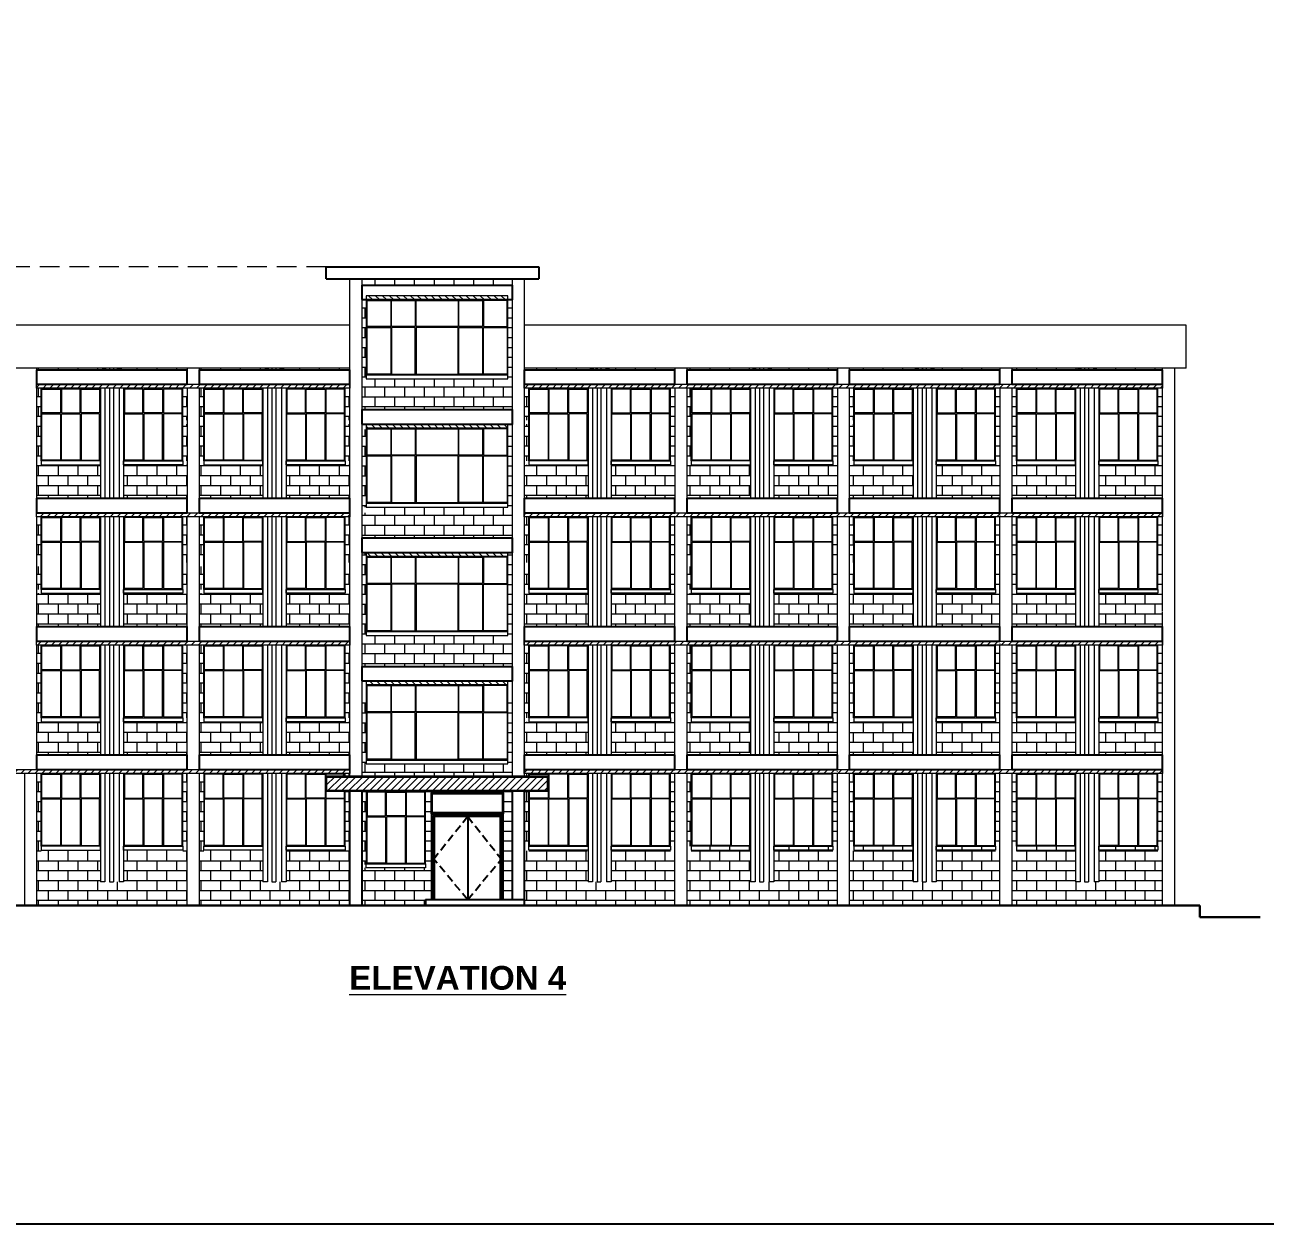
# Model space of a CAD drawing. Header units: millimetres. Extents: x 3614 to 12428, y -844 to 6844.
# Drawn here: x 5737.92 to 5769.32, y -482.44 to -452.09 of the extents above; entities that cross this region are included whole.
import ezdxf

# ---------------------------------------------------------------- set-up
doc = ezdxf.new("R2010")
doc.units = ezdxf.units.MM
doc.header["$LTSCALE"] = 40
doc.header["$MEASUREMENT"] = 0
for name, pattern in [('DASHDOT', [1, 0.5, -0.25, 0, -0.25]), ('DASHED', [0.75, 0.5, -0.25]), ('DASHED2', [0.375, 0.25, -0.125])]:
    doc.linetypes.add(name, pattern=pattern)
doc.layers.get('0').update_dxf_attribs({"linetype": 'CONTINUOUS', "lineweight": 20})
for name, color, linetype, lineweight in [('Beam', 254, 'CONTINUOUS', 25), ('CLL LEV.', 15, 'CONTINUOUS', 18), ('Door', 54, 'CONTINUOUS', 18), ('Dotted', 23, 'DASHED', 15), ('E1', 7, 'CONTINUOUS', 20), ('E2', 250, 'CONTINUOUS', 20), ('E6', 254, 'CONTINUOUS', 15), ('Fixture', 44, 'CONTINUOUS', 15), ('GRID', 134, 'DASHDOT', 13), ('Hidden', 30, 'DASHED', 18), ('Stair', 1, 'CONTINUOUS', 15), ('TEXT', 7, 'CONTINUOUS', 20), ('Wall', 7, 'CONTINUOUS', 30), ('Window', 150, 'CONTINUOUS', 15)]:
    doc.layers.add(name, color=color, linetype=linetype, lineweight=lineweight)
doc.styles.add('DIM', font='arial.ttf')
pattern_1 = [(0, (-96.73303, -27.9939), (0, 0.25), []), (90, (-96.73303, -27.9939), (-0.5, 0), [0.25, -0.25]), (90, (-96.48303, -27.9939), (-0.5, 0), [-0.25, 0.25])]
pattern_2 = [(0, (-92.61803, -27.9939), (0, 0.25), []), (90, (-92.61803, -27.9939), (-0.5, 0), [0.25, -0.25]), (90, (-92.36803, -27.9939), (-0.5, 0), [-0.25, 0.25])]
pattern_3 = [(0, (-104.96303, -27.99403), (0, 0.25), []), (90, (-104.96303, -27.99403), (-0.5, 0), [0.25, -0.25]), (90, (-104.71303, -27.99403), (-0.5, 0), [-0.25, 0.25])]

# ---------------------------------------------------------------- blocks, each defined once
blk = doc.blocks.new('VFV')
at = {"layer": 'E1', "linetype": 'Continuous', "ltscale": 0.05}
for points in [[(5568.833, -460.775), (5568.833, -460.825)], [(5569.133, -460.775), (5569.133, -460.825)], [(5568.833, -461.285), (5568.833, -464.075)], [(5569.133, -461.285), (5569.133, -464.075)], [(5568.833, -464.435), (5568.833, -464.443)], [(5568.833, -464.535), (5568.833, -466.375)], [(5569.133, -466.375), (5569.133, -464.535)], [(5568.833, -466.375), (5568.833, -467.325)], [(5569.133, -467.325), (5569.133, -466.375)], [(5568.833, -467.494), (5568.833, -467.685)], [(5568.833, -467.785), (5568.833, -469.625)], [(5569.133, -469.625), (5569.133, -467.785)], [(5568.833, -469.625), (5568.833, -470.575)], [(5569.133, -470.575), (5569.133, -469.625)], [(5568.833, -471.035), (5568.833, -472.875)], [(5569.133, -472.875), (5569.133, -471.035)], [(5568.833, -472.875), (5568.833, -474.375), (5569.133, -474.375), (5569.133, -472.875)]]:
    blk.add_lwpolyline(points, dxfattribs=at)
blk = doc.blocks.new('beam')
at = {"layer": 'Beam', "ltscale": 0.05}
blk.add_lwpolyline([(5568.833, -470.935), (5565.019, -470.935), (5565.019, -470.575), (5568.833, -470.575)], close=True, dxfattribs=at)
blk = doc.blocks.new('DRTY')
at = {"layer": 'E1', "ltscale": 0.05}
for p, q in [((0, -0.962), (0, -0.994)), ((0.355, -0.962), (0.355, -0.994)), ((-0.115, -1.453), (-0.115, -4.244)), ((0, -1.454), (0, -4.244)), ((0.355, -1.454), (0.355, -4.244)), ((0.47, -1.454), (0.47, -4.244)), ((-0.115, -4.704), (-0.115, -6.544)), ((0, -4.704), (0, -7.494)), ((0.355, -4.704), (0.355, -7.494)), ((0.47, -4.704), (0.47, -7.494)), ((-0.115, -6.163), (-0.115, -7.494)), ((0.47, -6.163), (0.47, -6.544)), ((-0.115, -6.644), (-0.115, -7.413)), ((0.47, -6.644), (0.47, -7.494)), ((-0.115, -7.954), (-0.115, -10.744)), ((0, -7.954), (0, -10.744)), ((0.355, -7.954), (0.355, -10.744)), ((0.47, -7.954), (0.47, -10.744)), ((-0.115, -11.204), (-0.115, -13.944)), ((0, -11.204), (0, -13.944)), ((0.355, -11.104), (0.355, -11.116)), ((0.355, -11.204), (0.355, -13.944)), ((0.47, -11.204), (0.47, -13.944))]:
    blk.add_line(p, q, dxfattribs=at)
at = {"layer": 'E1', "linetype": 'Continuous', "ltscale": 0.05}
for p, q in [((0, -13.944), (-0.115, -13.944)), ((0.47, -13.944), (0.355, -13.944))]:
    blk.add_line(p, q, dxfattribs=at)
blk.add_arc((0.178, -1.824), 0.881, 70.5992, 109.4008, dxfattribs=at)
at = {"layer": 'Fixture', "ltscale": 0.05}
for p, q in [((0.113, -0.946), (0.113, -0.994)), ((0.213, -0.945), (0.213, -0.994)), ((0.113, -1.454), (0.113, -4.244)), ((0.213, -1.454), (0.213, -4.244)), ((0.113, -4.687), (0.113, -7.494)), ((0.213, -4.604), (0.213, -4.61)), ((0.213, -4.704), (0.213, -7.494)), ((0.113, -7.954), (0.113, -10.744)), ((0.213, -7.954), (0.213, -10.744)), ((0.113, -11.204), (0.113, -13.944)), ((0.213, -11.204), (0.213, -13.944)), ((0.113, -13.944), (0.213, -13.944))]:
    blk.add_line(p, q, dxfattribs=at)
blk = doc.blocks.new('RET')
at = {"layer": 'CLL LEV.', "ltscale": 0.05}
blk.add_lwpolyline([(-0.05, -0.15), (1.45, -0.15), (1.45, -0.05), (-0.05, -0.05)], close=True, dxfattribs=at)
at = {"layer": 'Window', "ltscale": 0.05}
for points in [[(1.45, -0.05), (-0.05, -0.05), (-0.05, 1.79), (1.45, 1.79)], [(0.44, 1.165), (-0.03, 1.165), (-0.03, 1.77), (0.44, 1.77)], [(0.46, 1.165), (0.94, 1.165), (0.94, 1.77), (0.46, 1.77)], [(0.96, 1.77), (1.43, 1.77), (1.43, 1.165), (0.96, 1.165)], [(0.44, -0.03), (-0.03, -0.03), (-0.03, 1.145), (0.44, 1.145)], [(0.46, 1.145), (0.94, 1.145), (0.94, -0.03), (0.46, -0.03)], [(0.96, -0.03), (1.43, -0.03), (1.43, 1.145), (0.96, 1.145)]]:
    blk.add_lwpolyline(points, close=True, dxfattribs=at)
blk = doc.blocks.new('COL')
at = {"layer": 'E1', "linetype": 'Continuous', "ltscale": 0.05}
for points in [[(0, 11.428), (0, 13.987)], [(0.3, 13.987), (0.3, 11.278)], [(0, 7.828), (0, 11.428)], [(0.3, 11.278), (0.3, 7.678)], [(0, 4.227), (0, 7.81)], [(0.3, 7.678), (0.3, 4.077)], [(0.3, 4.077), (0.3, 0.387), (0, 0.387), (0, 4.227)]]:
    blk.add_lwpolyline(points, dxfattribs=at)
blk = doc.blocks.new('window stair')
at = {"layer": 'Hidden', "lineweight": 5, "ltscale": 0.05}
h = blk.add_hatch(dxfattribs=at)
h.set_pattern_fill('ANSI31', color=256)
h.set_pattern_definition([(45, (-0.115, -0.3575), (-0.0883883476, 0.0883883476), [])])
h.paths.add_polyline_path([(6092.756, -388.908), (6096.341, -388.908), (6096.341, -389.008), (6092.756, -389.008)])
at = {"layer": 'CLL LEV.', "linetype": 'Continuous', "ltscale": 0.05}
blk.add_lwpolyline([(6092.756, -390.911), (6096.341, -390.911), (6096.341, -391.011), (6092.756, -391.011)], close=True, dxfattribs=at)
at = {"layer": 'Hidden', "linetype": 'Continuous', "lineweight": 5, "ltscale": 0.05}
blk.add_lwpolyline([(6092.756, -388.908), (6096.341, -388.908), (6096.341, -389.008), (6092.756, -389.008)], close=True, dxfattribs=at)
at = {"layer": 'Window', "ltscale": 0.05}
for points in [[(6092.756, -389.008), (6096.341, -389.008), (6096.341, -390.911), (6092.756, -390.911)], [(6093.376, -389.691), (6092.776, -389.691), (6092.776, -389.028), (6093.376, -389.028)], [(6093.396, -389.691), (6093.996, -389.691), (6093.996, -389.028), (6093.396, -389.028)], [(6094.016, -389.691), (6095.081, -389.691), (6095.081, -389.028), (6094.016, -389.028)], [(6095.101, -389.691), (6095.701, -389.691), (6095.701, -389.028), (6095.101, -389.028)], [(6095.721, -389.691), (6096.321, -389.691), (6096.321, -389.028), (6095.721, -389.028)], [(6092.776, -390.891), (6093.376, -390.891), (6093.376, -389.711), (6092.776, -389.711)], [(6093.396, -390.891), (6093.996, -390.891), (6093.996, -389.711), (6093.396, -389.711)], [(6094.016, -389.711), (6095.081, -389.711), (6095.081, -390.891), (6094.016, -390.891)], [(6095.701, -390.891), (6095.101, -390.891), (6095.101, -389.711), (6095.701, -389.711)], [(6095.721, -390.891), (6096.321, -390.891), (6096.321, -389.711), (6095.721, -389.711)]]:
    blk.add_lwpolyline(points, close=True, dxfattribs=at)

msp = doc.modelspace()

# ---------------------------------------------------------------- hatches: boundary and pattern name
at = {"layer": 'E1', "lineweight": 5, "ltscale": 0.05}
h = msp.add_hatch(dxfattribs=at)
h.set_pattern_fill('BRICK', color=256)
h.set_pattern_definition([(0, (-104.96303, 0), (0, 0.25), []), (90, (-104.96303, 0), (-0.5, 3e-17), [0.25, -0.25]), (90, (-104.71303, 0), (-0.5, 3e-17), [-0.25, 0.25])])
h.paths.add_polyline_path([(5750.1484, -471.1052), (5746.5634, -471.1052), (5746.5634, -470.7947), (5750.1484, -470.7947)])
h.paths.add_polyline_path([(5746.4484, -471.1052), (5746.563, -471.1052), (5746.563, -469.0027), (5746.4484, -469.0027)])
h.paths.add_polyline_path([(5750.1484, -471.1052), (5750.263, -471.1052), (5750.263, -469.0027), (5750.1484, -469.0027)])
h.paths.add_polyline_path([(5750.2634, -468.3322), (5746.4488, -468.3322), (5746.4488, -467.5447), (5750.2634, -467.5447)])
h.paths.add_polyline_path([(5750.1484, -467.6852), (5750.263, -467.6852), (5750.263, -465.4422), (5750.1484, -465.4422)])
h.paths.add_polyline_path([(5746.4488, -467.6852), (5746.5634, -467.6852), (5746.5634, -465.4422), (5746.4488, -465.4422)])
h.paths.add_polyline_path([(5750.2634, -465.0822), (5746.4488, -465.0822), (5746.4488, -464.2947), (5750.2634, -464.2947)])
h.paths.add_polyline_path([(5746.4488, -464.4352), (5746.5634, -464.4352), (5746.5634, -462.3327), (5746.4488, -462.3327)])
h.paths.add_polyline_path([(5750.1484, -464.4352), (5750.263, -464.4352), (5750.263, -462.3327), (5750.1484, -462.3327)])
h.paths.add_polyline_path([(5750.263, -461.8322), (5746.4484, -461.8322), (5746.4486, -461.0447), (5750.2632, -461.0447)])
h.paths.add_polyline_path([(5746.4488, -461.1852), (5746.5634, -461.1852), (5746.5634, -459.0827), (5746.4488, -459.0827)])
h.paths.add_polyline_path([(5750.1484, -461.1852), (5750.263, -461.1852), (5750.263, -459.0827), (5750.1484, -459.0827)])
h.paths.add_polyline_path([(5750.263, -458.6822), (5746.4484, -458.6822), (5746.4484, -458.5152), (5750.263, -458.5152)])
h = msp.add_hatch(dxfattribs=at)
h.set_pattern_fill('BRICK', color=256)
h.set_pattern_definition(pattern_2)
h.paths.add_polyline_path([(5750.6778, -460.825), (5754.2628, -460.825), (5754.2634, -460.775), (5750.6784, -460.775)])
h.paths.add_polyline_path([(5752.1784, -464.075), (5750.6784, -464.075), (5750.6784, -463.225), (5752.1784, -463.225)])
h.paths.add_polyline_path([(5752.7634, -464.075), (5754.2634, -464.075), (5754.2634, -463.225), (5752.7634, -463.225)])
h.paths.add_polyline_path([(5752.7634, -467.325), (5754.2634, -467.325), (5754.2634, -466.475), (5752.7634, -466.475)])
h.paths.add_polyline_path([(5752.1784, -467.325), (5750.5634, -467.325), (5750.5634, -466.475), (5752.1784, -466.475)])
h.paths.add_polyline_path([(5752.1784, -470.575), (5750.6784, -470.575), (5750.6784, -469.725), (5752.1784, -469.725)])
h.paths.add_polyline_path([(5752.7634, -470.575), (5754.2634, -470.575), (5754.2634, -469.725), (5752.7634, -469.725)])
h.paths.add_polyline_path([(5752.1784, -473.775), (5752.7634, -473.775), (5752.7634, -474.375), (5752.1784, -474.375)])
h.paths.add_polyline_path([(5752.1564, -472.9751), (5750.5414, -472.9751), (5750.5634, -474.3752), (5752.1784, -474.3752)])
h.paths.add_polyline_path([(5752.7634, -472.9752), (5754.3784, -472.9752), (5754.3784, -474.375), (5752.7634, -474.375)])
h.paths.add_polyline_path([(5754.2634, -471.035), (5754.3784, -471.035), (5754.3784, -472.995), (5754.2634, -472.995)])
h.paths.add_polyline_path([(5754.3784, -459.425), (5754.2634, -459.425), (5754.2634, -459.375), (5754.3784, -459.375)])
h.paths.add_polyline_path([(5754.2634, -461.285), (5754.3784, -461.285), (5754.3784, -463.125), (5754.2634, -463.125)])
h.paths.add_polyline_path([(5750.6784, -459.425), (5750.5634, -459.425), (5750.5634, -459.375), (5750.6784, -459.375)])
h.paths.add_polyline_path([(5754.2634, -465.795), (5754.3784, -465.795), (5754.3784, -466.375), (5754.2634, -466.375)])
h.paths.add_polyline_path([(5750.5634, -465.795), (5750.6784, -465.795), (5750.6784, -466.375), (5750.5634, -466.375)])
h.paths.add_polyline_path([(5750.5634, -462.195), (5750.6784, -462.195), (5750.6784, -463.125), (5750.5634, -463.125)])
h.paths.add_polyline_path([(5750.6784, -462.095), (5750.5634, -462.095), (5750.5634, -461.285), (5750.6784, -461.285)])
h.paths.add_polyline_path([(5750.5634, -469.725), (5750.6784, -469.725), (5750.6784, -470.575), (5750.5634, -470.575)])
h.paths.add_polyline_path([(5750.6784, -469.625), (5750.5634, -469.625), (5750.5634, -467.785), (5750.6784, -467.785)])
h.paths.add_polyline_path([(5754.3778, -467.785), (5754.3778, -467.325), (5754.2634, -467.325), (5754.2634, -466.475), (5754.3784, -466.475), (5754.3784, -470.575), (5754.2634, -470.575), (5754.2634, -467.785)])
h.paths.add_polyline_path([(5750.5634, -464.535), (5750.6784, -464.535), (5750.6784, -465.695), (5750.5634, -465.695)])
h.paths.add_polyline_path([(5750.6784, -464.075), (5750.5634, -464.075), (5750.5634, -463.225), (5750.6784, -463.225)])
h.paths.add_polyline_path([(5754.3778, -464.535), (5754.3778, -464.075), (5754.2634, -464.075), (5754.2634, -463.225), (5754.3784, -463.225), (5754.3784, -465.695), (5754.2634, -465.695), (5754.2634, -464.535)])
h.paths.add_polyline_path([(5750.5634, -471.4652), (5750.6784, -471.4652), (5750.6784, -472.995), (5750.5634, -472.995)])
h.paths.add_polyline_path([(5750.6784, -471.1052), (5750.5634, -471.1052), (5750.5634, -471.035), (5750.6784, -471.035)])
h = msp.add_hatch(dxfattribs=at)
h.set_pattern_fill('BRICK', color=256)
h.set_pattern_definition([(0, (-100.84803, -27.99403), (0, 0.25), []), (90, (-100.84803, -27.99403), (-0.5, 0), [0.25, -0.25]), (90, (-100.59803, -27.99403), (-0.5, 0), [-0.25, 0.25])])
h.paths.add_polyline_path([(5758.9078, -460.8252), (5762.4928, -460.8252), (5762.4934, -460.7752), (5758.9084, -460.7752)])
h.paths.add_polyline_path([(5760.4084, -464.0752), (5758.9084, -464.0752), (5758.9084, -463.2252), (5760.4084, -463.2252)])
h.paths.add_polyline_path([(5760.9934, -464.0752), (5762.4934, -464.0752), (5762.4934, -463.2252), (5760.9934, -463.2252)])
h.paths.add_polyline_path([(5760.9934, -467.3252), (5762.4934, -467.3252), (5762.4934, -466.4752), (5760.9934, -466.4752)])
h.paths.add_polyline_path([(5760.4084, -467.3252), (5758.7934, -467.3252), (5758.7934, -466.4752), (5760.4084, -466.4752)])
h.paths.add_polyline_path([(5760.4084, -470.5752), (5758.9084, -470.5752), (5758.9084, -469.7252), (5760.4084, -469.7252)])
h.paths.add_polyline_path([(5760.9934, -470.5752), (5762.4934, -470.5752), (5762.4934, -469.7252), (5760.9934, -469.7252)])
h.paths.add_polyline_path([(5760.4084, -473.7752), (5760.9934, -473.7752), (5760.9934, -474.3752), (5760.4084, -474.3752)])
h.paths.add_polyline_path([(5760.4084, -472.8752), (5758.7934, -472.8752), (5758.7934, -474.3753), (5760.4084, -474.3753)])
h.paths.add_polyline_path([(5760.9934, -472.8752), (5762.6084, -472.8752), (5762.6084, -474.3752), (5760.9934, -474.3752)])
h.paths.add_polyline_path([(5758.7934, -471.0352), (5758.9084, -471.0352), (5758.9084, -472.9952), (5758.7934, -472.9952)])
h.paths.add_polyline_path([(5762.4934, -471.0352), (5762.6084, -471.0352), (5762.6084, -472.9952), (5762.4934, -472.9952)])
h.paths.add_polyline_path([(5762.6084, -459.4252), (5762.4934, -459.4252), (5762.4934, -459.3752), (5762.6084, -459.3752)])
h.paths.add_polyline_path([(5762.4934, -461.2852), (5762.6084, -461.2852), (5762.6084, -463.1252), (5762.4934, -463.1252)])
h.paths.add_polyline_path([(5758.9084, -459.4252), (5758.7934, -459.4252), (5758.7934, -459.3752), (5758.9084, -459.3752)])
h.paths.add_polyline_path([(5762.4934, -465.7951), (5762.6084, -465.7951), (5762.6084, -466.3752), (5762.4934, -466.3752)])
h.paths.add_polyline_path([(5758.7934, -465.7951), (5758.9084, -465.7951), (5758.9084, -466.3752), (5758.7934, -466.3752)])
h.paths.add_polyline_path([(5758.7934, -462.1952), (5758.9084, -462.1952), (5758.9084, -463.1252), (5758.7934, -463.1252)])
h.paths.add_polyline_path([(5758.9084, -462.0952), (5758.7934, -462.0952), (5758.7934, -461.2852), (5758.9084, -461.2852)])
h.paths.add_polyline_path([(5758.7934, -469.7252), (5758.9084, -469.7252), (5758.9084, -470.5752), (5758.7934, -470.5752)])
h.paths.add_polyline_path([(5758.9084, -469.6252), (5758.7934, -469.6252), (5758.7934, -467.7852), (5758.9084, -467.7852)])
h.paths.add_polyline_path([(5762.6078, -467.7852), (5762.6078, -467.3252), (5762.4934, -467.3252), (5762.4934, -466.4752), (5762.6084, -466.4752), (5762.6084, -470.5752), (5762.4934, -470.5752), (5762.4934, -467.7852)])
h.paths.add_polyline_path([(5758.7934, -464.5352), (5758.9084, -464.5352), (5758.9084, -465.6951), (5758.7934, -465.6951)])
h.paths.add_polyline_path([(5758.9084, -464.0752), (5758.7934, -464.0752), (5758.7934, -463.2252), (5758.9084, -463.2252)])
h.paths.add_polyline_path([(5762.6078, -464.5352), (5762.6078, -464.0752), (5762.4934, -464.0752), (5762.4934, -463.2252), (5762.6084, -463.2252), (5762.6084, -465.6951), (5762.4934, -465.6951), (5762.4934, -464.5352)])
h = msp.add_hatch(dxfattribs=at)
h.set_pattern_fill('BRICK', color=256)
h.set_pattern_definition(pattern_3)
h.paths.add_polyline_path([(5763.0228, -460.8252), (5766.6078, -460.8252), (5766.6084, -460.7752), (5763.0234, -460.7752)])
h.paths.add_polyline_path([(5764.5234, -464.0752), (5763.0234, -464.0752), (5763.0234, -463.2252), (5764.5234, -463.2252)])
h.paths.add_polyline_path([(5765.1084, -464.0752), (5766.6084, -464.0752), (5766.6084, -463.2252), (5765.1084, -463.2252)])
h.paths.add_polyline_path([(5765.1084, -467.3252), (5766.6084, -467.3252), (5766.6084, -466.4752), (5765.1084, -466.4752)])
h.paths.add_polyline_path([(5764.5234, -467.3252), (5762.9084, -467.3252), (5762.9084, -466.4752), (5764.5234, -466.4752)])
h.paths.add_polyline_path([(5764.5234, -470.5752), (5763.0234, -470.5752), (5763.0234, -469.7252), (5764.5234, -469.7252)])
h.paths.add_polyline_path([(5765.1084, -470.5752), (5766.6084, -470.5752), (5766.6084, -469.7252), (5765.1084, -469.7252)])
h.paths.add_polyline_path([(5764.5234, -473.7752), (5765.1084, -473.7752), (5765.1084, -474.3752), (5764.5234, -474.3752)])
h.paths.add_polyline_path([(5764.5234, -472.8752), (5762.9084, -472.8752), (5762.9084, -474.3753), (5764.5234, -474.3753)])
h.paths.add_polyline_path([(5765.1084, -472.8752), (5766.7234, -472.8752), (5766.7234, -474.3752), (5765.1084, -474.3752)])
h.paths.add_polyline_path([(5762.9084, -471.0352), (5763.0234, -471.0352), (5763.0234, -472.9952), (5762.9084, -472.9952)])
h.paths.add_polyline_path([(5766.6084, -471.0352), (5766.7234, -471.0352), (5766.7234, -472.9952), (5766.6084, -472.9952)])
h.paths.add_polyline_path([(5766.7234, -459.4252), (5766.6084, -459.4252), (5766.6084, -459.3752), (5766.7234, -459.3752)])
h.paths.add_polyline_path([(5766.6084, -461.2852), (5766.7234, -461.2852), (5766.7234, -463.1252), (5766.6084, -463.1252)])
h.paths.add_polyline_path([(5763.0234, -459.4252), (5762.9084, -459.4252), (5762.9084, -459.3752), (5763.0234, -459.3752)])
h.paths.add_polyline_path([(5766.6084, -465.7951), (5766.7234, -465.7951), (5766.7234, -466.3752), (5766.6084, -466.3752)])
h.paths.add_polyline_path([(5762.9084, -465.7951), (5763.0234, -465.7951), (5763.0234, -466.3752), (5762.9084, -466.3752)])
h.paths.add_polyline_path([(5762.9084, -462.1952), (5763.0234, -462.1952), (5763.0234, -463.1252), (5762.9084, -463.1252)])
h.paths.add_polyline_path([(5763.0234, -462.0952), (5762.9084, -462.0952), (5762.9084, -461.2852), (5763.0234, -461.2852)])
h.paths.add_polyline_path([(5762.9084, -469.7252), (5763.0234, -469.7252), (5763.0234, -470.5752), (5762.9084, -470.5752)])
h.paths.add_polyline_path([(5763.0234, -469.6252), (5762.9084, -469.6252), (5762.9084, -467.7852), (5763.0234, -467.7852)])
h.paths.add_polyline_path([(5766.7228, -467.7852), (5766.7228, -467.3252), (5766.6084, -467.3252), (5766.6084, -466.4752), (5766.7234, -466.4752), (5766.7234, -470.5752), (5766.6084, -470.5752), (5766.6084, -467.7852)])
h.paths.add_polyline_path([(5762.9084, -464.5352), (5763.0234, -464.5352), (5763.0234, -465.6951), (5762.9084, -465.6951)])
h.paths.add_polyline_path([(5763.0234, -464.0752), (5762.9084, -464.0752), (5762.9084, -463.2252), (5763.0234, -463.2252)])
h.paths.add_polyline_path([(5766.7228, -464.5352), (5766.7228, -464.0752), (5766.6084, -464.0752), (5766.6084, -463.2252), (5766.7234, -463.2252), (5766.7234, -465.6951), (5766.6084, -465.6951), (5766.6084, -464.5352)])
h = msp.add_hatch(dxfattribs=at)
h.set_pattern_fill('BRICK', color=256)
h.set_pattern_definition(pattern_1)
h.paths.add_polyline_path([(5741.9189, -460.825), (5738.3339, -460.825), (5738.3334, -460.775), (5741.9184, -460.775)])
h.paths.add_polyline_path([(5740.4184, -464.075), (5741.9184, -464.075), (5741.9184, -463.225), (5740.4184, -463.225)])
h.paths.add_polyline_path([(5739.8334, -464.075), (5738.3334, -464.075), (5738.3334, -463.225), (5739.8334, -463.225)])
h.paths.add_polyline_path([(5739.8334, -467.325), (5738.3334, -467.325), (5738.3334, -466.475), (5739.8334, -466.475)])
h.paths.add_polyline_path([(5740.4184, -467.325), (5742.0334, -467.325), (5742.0334, -466.475), (5740.4184, -466.475)])
h.paths.add_polyline_path([(5740.4184, -470.575), (5741.9184, -470.575), (5741.9184, -469.725), (5740.4184, -469.725)])
h.paths.add_polyline_path([(5739.8334, -470.575), (5738.3334, -470.575), (5738.3334, -469.725), (5739.8334, -469.725)])
h.paths.add_polyline_path([(5740.4184, -473.775), (5739.8334, -473.775), (5739.8334, -474.375), (5740.4184, -474.375)])
h.paths.add_polyline_path([(5740.4184, -472.995), (5742.0334, -472.995), (5742.0334, -474.3752), (5740.4184, -474.3752)])
h.paths.add_polyline_path([(5739.8334, -472.995), (5738.2184, -472.995), (5738.2184, -474.375), (5739.8334, -474.375)])
h.paths.add_polyline_path([(5742.0334, -471.035), (5741.9184, -471.035), (5741.9184, -472.995), (5742.0334, -472.995)])
h.paths.add_polyline_path([(5738.3334, -471.035), (5738.2184, -471.035), (5738.2184, -472.995), (5738.3334, -472.995)])
h.paths.add_polyline_path([(5738.2184, -460.8252), (5738.3334, -460.8252), (5738.3334, -460.7752), (5738.2184, -460.7752)])
h.paths.add_polyline_path([(5738.3334, -461.285), (5738.2184, -461.285), (5738.2184, -463.125), (5738.3334, -463.125)])
h.paths.add_polyline_path([(5741.9184, -460.8252), (5742.0334, -460.8252), (5742.0334, -460.7752), (5741.9184, -460.7752)])
h.paths.add_polyline_path([(5738.3334, -465.795), (5738.2184, -465.795), (5738.2184, -466.375), (5738.3334, -466.375)])
h.paths.add_polyline_path([(5742.0334, -465.795), (5741.9184, -465.795), (5741.9184, -466.375), (5742.0334, -466.375)])
h.paths.add_polyline_path([(5742.0334, -462.195), (5741.9184, -462.195), (5741.9184, -463.125), (5742.0334, -463.125)])
h.paths.add_polyline_path([(5741.9184, -462.095), (5742.0334, -462.095), (5742.0334, -461.285), (5741.9184, -461.285)])
h.paths.add_polyline_path([(5742.0334, -469.725), (5741.9184, -469.725), (5741.9184, -470.575), (5742.0334, -470.575)])
h.paths.add_polyline_path([(5741.9184, -469.625), (5742.0334, -469.625), (5742.0334, -467.785), (5741.9184, -467.785)])
h.paths.add_polyline_path([(5738.2189, -467.785), (5738.2189, -467.325), (5738.3334, -467.325), (5738.3334, -466.475), (5738.2184, -466.475), (5738.2184, -470.575), (5738.3334, -470.575), (5738.3334, -467.785)])
h.paths.add_polyline_path([(5742.0334, -464.535), (5741.9184, -464.535), (5741.9184, -465.695), (5742.0334, -465.695)])
h.paths.add_polyline_path([(5741.9184, -464.075), (5742.0334, -464.075), (5742.0334, -463.225), (5741.9184, -463.225)])
h.paths.add_polyline_path([(5738.2189, -464.535), (5738.2189, -464.075), (5738.3334, -464.075), (5738.3334, -463.225), (5738.2184, -463.225), (5738.2184, -465.695), (5738.3334, -465.695), (5738.3334, -464.535)])
h = msp.add_hatch(dxfattribs=at)
h.set_pattern_fill('BRICK', color=256)
h.set_pattern_definition(pattern_2)
h.paths.add_polyline_path([(5746.0339, -460.825), (5742.4489, -460.825), (5742.4484, -460.775), (5746.0334, -460.775)])
h.paths.add_polyline_path([(5744.5334, -464.075), (5746.0334, -464.075), (5746.0334, -463.225), (5744.5334, -463.225)])
h.paths.add_polyline_path([(5743.9484, -464.075), (5742.4484, -464.075), (5742.4484, -463.225), (5743.9484, -463.225)])
h.paths.add_polyline_path([(5743.9484, -467.325), (5742.4484, -467.325), (5742.4484, -466.475), (5743.9484, -466.475)])
h.paths.add_polyline_path([(5744.5334, -467.325), (5746.1484, -467.325), (5746.1484, -466.475), (5744.5334, -466.475)])
h.paths.add_polyline_path([(5744.5334, -470.575), (5746.0334, -470.575), (5746.0334, -469.725), (5744.5334, -469.725)])
h.paths.add_polyline_path([(5743.9484, -470.575), (5742.4484, -470.575), (5742.4484, -469.725), (5743.9484, -469.725)])
h.paths.add_polyline_path([(5744.5334, -473.7752), (5743.9484, -473.7752), (5743.9484, -474.375), (5744.5334, -474.375)])
h.paths.add_polyline_path([(5744.5334, -472.9752), (5746.1484, -472.9752), (5746.1484, -474.3752), (5744.5334, -474.3752)])
h.paths.add_polyline_path([(5743.9484, -472.995), (5742.3334, -472.995), (5742.3334, -474.375), (5743.9484, -474.375)])
h.paths.add_polyline_path([(5742.4484, -471.035), (5742.3334, -471.035), (5742.3334, -472.995), (5742.4484, -472.995)])
h.paths.add_polyline_path([(5742.3334, -460.8252), (5742.4484, -460.8252), (5742.4484, -460.7752), (5742.3334, -460.7752)])
h.paths.add_polyline_path([(5742.4484, -461.285), (5742.3334, -461.285), (5742.3334, -463.125), (5742.4484, -463.125)])
h.paths.add_polyline_path([(5746.0334, -460.8252), (5746.1484, -460.8252), (5746.1484, -460.7752), (5746.0334, -460.7752)])
h.paths.add_polyline_path([(5742.4484, -465.795), (5742.3334, -465.795), (5742.3334, -466.375), (5742.4484, -466.375)])
h.paths.add_polyline_path([(5746.1484, -465.795), (5746.0334, -465.795), (5746.0334, -466.375), (5746.1484, -466.375)])
h.paths.add_polyline_path([(5746.1484, -462.195), (5746.0334, -462.195), (5746.0334, -463.125), (5746.1484, -463.125)])
h.paths.add_polyline_path([(5746.0334, -462.095), (5746.1484, -462.095), (5746.1484, -461.285), (5746.0334, -461.285)])
h.paths.add_polyline_path([(5746.1484, -469.725), (5746.0334, -469.725), (5746.0334, -470.575), (5746.1484, -470.575)])
h.paths.add_polyline_path([(5746.0334, -469.625), (5746.1484, -469.625), (5746.1484, -467.785), (5746.0334, -467.785)])
h.paths.add_polyline_path([(5742.3339, -467.785), (5742.3339, -467.325), (5742.4484, -467.325), (5742.4484, -466.475), (5742.3334, -466.475), (5742.3334, -470.575), (5742.4484, -470.575), (5742.4484, -467.785)])
h.paths.add_polyline_path([(5746.1484, -464.535), (5746.0334, -464.535), (5746.0334, -465.695), (5746.1484, -465.695)])
h.paths.add_polyline_path([(5746.0334, -464.075), (5746.1484, -464.075), (5746.1484, -463.225), (5746.0334, -463.225)])
h.paths.add_polyline_path([(5742.3339, -464.535), (5742.3339, -464.075), (5742.4484, -464.075), (5742.4484, -463.225), (5742.3334, -463.225), (5742.3334, -465.695), (5742.4484, -465.695), (5742.4484, -464.535)])
h.paths.add_polyline_path([(5746.1484, -471.4652), (5746.0334, -471.4652), (5746.0334, -472.9698), (5746.1484, -472.9698)])
h.paths.add_polyline_path([(5746.0334, -471.1052), (5746.1484, -471.1052), (5746.1484, -471.035), (5746.0334, -471.035)])
h = msp.add_hatch(dxfattribs=at)
h.set_pattern_fill('BRICK', color=256)
h.set_pattern_definition(pattern_1)
h.paths.add_polyline_path([(5754.7928, -460.825), (5758.3778, -460.825), (5758.3784, -460.775), (5754.7934, -460.775)])
h.paths.add_polyline_path([(5756.2934, -464.075), (5754.7934, -464.075), (5754.7934, -463.225), (5756.2934, -463.225)])
h.paths.add_polyline_path([(5756.8784, -464.075), (5758.3784, -464.075), (5758.3784, -463.225), (5756.8784, -463.225)])
h.paths.add_polyline_path([(5756.8784, -467.325), (5758.3784, -467.325), (5758.3784, -466.475), (5756.8784, -466.475)])
h.paths.add_polyline_path([(5756.2934, -467.325), (5754.6784, -467.325), (5754.6784, -466.475), (5756.2934, -466.475)])
h.paths.add_polyline_path([(5756.2934, -470.575), (5754.7934, -470.575), (5754.7934, -469.725), (5756.2934, -469.725)])
h.paths.add_polyline_path([(5756.8784, -470.575), (5758.3784, -470.575), (5758.3784, -469.725), (5756.8784, -469.725)])
h.paths.add_polyline_path([(5756.2934, -473.775), (5756.8784, -473.775), (5756.8784, -474.375), (5756.2934, -474.375)])
h.paths.add_polyline_path([(5756.2934, -472.8752), (5754.6784, -472.8752), (5754.6784, -474.3752), (5756.2934, -474.3752)])
h.paths.add_polyline_path([(5756.8784, -472.8752), (5758.4934, -472.8752), (5758.4934, -474.375), (5756.8784, -474.375)])
h.paths.add_polyline_path([(5754.6784, -471.035), (5754.7934, -471.035), (5754.7934, -472.995), (5754.6784, -472.995)])
h.paths.add_polyline_path([(5758.3784, -471.035), (5758.4934, -471.035), (5758.4934, -472.995), (5758.3784, -472.995)])
h.paths.add_polyline_path([(5758.4934, -460.8252), (5758.3784, -460.8252), (5758.3784, -460.7752), (5758.4934, -460.7752)])
h.paths.add_polyline_path([(5758.3784, -461.285), (5758.4934, -461.285), (5758.4934, -463.125), (5758.3784, -463.125)])
h.paths.add_polyline_path([(5754.7934, -460.8252), (5754.6784, -460.8252), (5754.6784, -460.7752), (5754.7934, -460.7752)])
h.paths.add_polyline_path([(5758.3784, -465.795), (5758.4934, -465.795), (5758.4934, -466.375), (5758.3784, -466.375)])
h.paths.add_polyline_path([(5754.6784, -465.795), (5754.7934, -465.795), (5754.7934, -466.375), (5754.6784, -466.375)])
h.paths.add_polyline_path([(5754.6784, -462.195), (5754.7934, -462.195), (5754.7934, -463.125), (5754.6784, -463.125)])
h.paths.add_polyline_path([(5754.7934, -462.095), (5754.6784, -462.095), (5754.6784, -461.285), (5754.7934, -461.285)])
h.paths.add_polyline_path([(5754.6784, -469.725), (5754.7934, -469.725), (5754.7934, -470.575), (5754.6784, -470.575)])
h.paths.add_polyline_path([(5754.7934, -469.625), (5754.6784, -469.625), (5754.6784, -467.785), (5754.7934, -467.785)])
h.paths.add_polyline_path([(5758.4928, -467.785), (5758.4928, -467.325), (5758.3784, -467.325), (5758.3784, -466.475), (5758.4934, -466.475), (5758.4934, -470.575), (5758.3784, -470.575), (5758.3784, -467.785)])
h.paths.add_polyline_path([(5754.6784, -464.535), (5754.7934, -464.535), (5754.7934, -465.695), (5754.6784, -465.695)])
h.paths.add_polyline_path([(5754.7934, -464.075), (5754.6784, -464.075), (5754.6784, -463.225), (5754.7934, -463.225)])
h.paths.add_polyline_path([(5758.4928, -464.535), (5758.4928, -464.075), (5758.3784, -464.075), (5758.3784, -463.225), (5758.4934, -463.225), (5758.4934, -465.695), (5758.3784, -465.695), (5758.3784, -464.535)])
at = {"layer": 'E6', "lineweight": 5, "ltscale": 0.05}
h = msp.add_hatch(dxfattribs=at)
h.set_pattern_fill('BRICK', color=256)
h.set_pattern_definition(pattern_3)
h.paths.add_polyline_path([(5746.4484, -473.3376), (5746.5634, -473.3376), (5746.5634, -471.4852), (5746.4484, -471.4852)])
h.paths.add_polyline_path([(5748.0634, -474.2252), (5748.2133, -474.2252), (5748.2133, -471.4852), (5748.0634, -471.4852)])
h.paths.add_polyline_path([(5748.0634, -474.3752), (5746.4484, -474.3752), (5746.4484, -473.4252), (5748.0634, -473.4252)])
h.paths.add_polyline_path([(5750.2634, -474.2252), (5750.0334, -474.2252), (5750.0334, -471.4852), (5750.2634, -471.4852)])
at = {"layer": 'Hidden', "linetype": 'Continuous', "lineweight": 5, "ltscale": 0.05}
h = msp.add_hatch(dxfattribs=at)
h.set_pattern_fill('ANSI31', color=256)
h.set_pattern_definition([(45, (-104.96303, -27.99403), (-0.0883883476, 0.0883883476), [])])
h.paths.add_polyline_path([(5766.7228, -471.0352), (5750.5628, -471.0352), (5750.5628, -470.9352), (5766.7228, -470.9352)])
h.paths.add_polyline_path([(5746.1484, -471.0352), (5725.2114, -471.0352), (5725.2114, -470.9352), (5746.1484, -470.9351)])
h.paths.add_polyline_path([(5766.7228, -467.7852), (5750.5628, -467.7852), (5750.5628, -467.6852), (5766.7228, -467.6852)])
h.paths.add_polyline_path([(5766.7228, -464.5352), (5750.5628, -464.5352), (5750.5628, -464.4352), (5766.7228, -464.4352)])
h.paths.add_polyline_path([(5766.7228, -461.2852), (5750.5628, -461.2852), (5750.5628, -461.1852), (5766.7228, -461.1852)])
h.paths.add_polyline_path([(5738.2184, -461.2852), (5738.2178, -461.1852), (5746.1478, -461.1852), (5746.1478, -461.2852)])
h.paths.add_polyline_path([(5737.5564, -461.1852), (5737.5564, -461.2852), (5725.5108, -461.2852), (5725.5108, -461.1852)])
h.paths.add_polyline_path([(5738.2184, -464.5352), (5738.2184, -464.4352), (5746.1478, -464.4352), (5746.1478, -464.5352)])
h.paths.add_polyline_path([(5737.556, -464.4352), (5737.556, -464.5352), (5725.5108, -464.5352), (5725.5108, -464.4352)])
h.paths.add_polyline_path([(5737.556, -467.6852), (5737.556, -467.7852), (5725.2108, -467.7852), (5725.2108, -467.6852)])
h.paths.add_polyline_path([(5738.2184, -467.7852), (5738.2178, -467.6852), (5746.1478, -467.6852), (5746.1478, -467.7852)])
at = {"layer": 'Hidden', "lineweight": 5, "ltscale": 0.05}
h = msp.add_hatch(dxfattribs=at)
h.set_pattern_fill('ANSI31', color=256)
h.set_pattern_definition([(45, (-104.96303, -27.53491), (-0.0883883476, 0.0883883476), [])])
h.paths.add_polyline_path([(5751.1428, -471.4652), (5745.5678, -471.4652), (5745.5678, -471.1252), (5751.1428, -471.1252)])

# ---------------------------------------------------------------- linework, layer by layer
at = {"layer": 'Beam', "ltscale": 0.05}
for p, q in [((5745.5484, -458.2152), (5750.9334, -458.2152)), ((5745.5484, -458.5152), (5745.5484, -458.2152)), ((5750.9334, -458.2152), (5750.9334, -458.5152)), ((5745.5484, -458.5152), (5750.9334, -458.5152))]:
    msp.add_line(p, q, dxfattribs=at)
msp.add_lwpolyline([(5438.4239, -358.7255), (5799.6085, -358.7255), (5799.6085, -482.4431), (5438.4239, -482.4431)], close=True, dxfattribs=at)
at = {"layer": 'CLL LEV.', "ltscale": 0.05}
for points in [[(5746.0334, -472.9752), (5744.5334, -472.9752), (5744.5334, -472.8752), (5746.0334, -472.8752)], [(5752.1784, -472.9751), (5750.6784, -472.9751), (5750.6784, -472.8751), (5752.1784, -472.8751)]]:
    msp.add_lwpolyline(points, close=True, dxfattribs=at)
at = {"layer": 'Door', "lineweight": 25}
for p, q in [((5748.2133, -472.0547), (5750.0334, -472.0547)), ((5749.1334, -472.1247), (5749.1334, -474.2252))]:
    msp.add_line(p, q, dxfattribs=at)
at = {"layer": 'Door', "linetype": 'DASHED', "lineweight": 25, "ltscale": 0.01}
for p, q in [((5749.1334, -472.1247), (5748.2746, -473.2018)), ((5749.1334, -472.1247), (5749.9834, -473.2018)), ((5749.129, -474.2284), (5748.2746, -473.2018)), ((5749.1334, -474.2252), (5749.9878, -473.1985))]:
    msp.add_line(p, q, dxfattribs=at)
at = {"layer": 'Door', "linetype": 'Continuous', "lineweight": 25, "ltscale": 0.05}
for points in [[(5750.0334, -472.0547), (5748.2133, -472.0547), (5748.2133, -471.5252), (5750.0334, -471.5252)], [(5750.0134, -472.0347), (5748.2333, -472.0347), (5748.2333, -471.5452), (5750.0134, -471.5452)]]:
    msp.add_lwpolyline(points, close=True, dxfattribs=at)
for points in [[(5750.0334, -474.2252), (5750.0334, -472.0547), (5748.2133, -472.0547), (5748.2133, -474.2252)], [(5749.9834, -474.2252), (5749.9834, -472.1047), (5748.2633, -472.1047), (5748.2633, -474.2252)], [(5749.9634, -474.2252), (5749.9634, -472.1247), (5748.2833, -472.1247), (5748.2833, -474.2252)]]:
    msp.add_lwpolyline(points, dxfattribs=at)
at = {"layer": 'Dotted', "ltscale": 0.05}
for p, q in [((5745.5434, -471.0552), (5745.5434, -471.0551)), ((5745.9745, -471.1052), (5746.0134, -471.0551))]:
    msp.add_line(p, q, dxfattribs=at)
at = {"layer": 'E1', "ltscale": 0.05}
for p, q in [((5746.1484, -471.1052), (5746.1484, -458.5152)), ((5746.4484, -458.5152), (5746.4484, -471.1052)), ((5750.2634, -471.1452), (5750.2634, -458.5152)), ((5750.5634, -458.5152), (5750.5634, -471.1052))]:
    msp.add_line(p, q, dxfattribs=at)
at = {"layer": 'E1', "linetype": 'Continuous', "ltscale": 0.05}
for p, q in [((5746.1484, -459.6852), (5724.9114, -459.6852)), ((5767.3234, -459.6852), (5750.5634, -459.6852)), ((5767.3234, -460.7752), (5767.3234, -459.6852)), ((5746.1484, -460.7752), (5724.9114, -460.7752)), ((5767.3234, -460.7752), (5750.5634, -460.7752))]:
    msp.add_line(p, q, dxfattribs=at)
for points in [[(5738.2184, -460.7752), (5738.2184, -460.8252)], [(5738.2184, -461.2852), (5738.2184, -464.0752)], [(5738.2184, -464.4352), (5738.2184, -464.4425)], [(5738.2184, -464.5352), (5738.2184, -466.3752)], [(5738.2184, -466.3752), (5738.2184, -467.3252)], [(5738.2184, -467.494), (5738.2184, -467.6852)], [(5738.2184, -467.7852), (5738.2184, -469.6252)], [(5738.2184, -469.6252), (5738.2184, -470.5752)], [(5737.9184, -472.8752), (5737.9184, -471.0352)], [(5738.2184, -471.0352), (5738.2184, -472.8752)], [(5758.4934, -470.994), (5758.4934, -470.9877)], [(5738.2184, -472.8752), (5738.2184, -474.3753), (5737.9184, -474.3753), (5737.9184, -472.8752)]]:
    msp.add_lwpolyline(points, dxfattribs=at)
at = {"layer": 'E2', "ltscale": 0.05}
for p, q in [((5746.1484, -463.3626), (5746.1484, -463.3626)), ((5746.4484, -474.3752), (5746.1484, -474.3752)), ((5750.5634, -474.3752), (5750.2634, -474.3752))]:
    msp.add_line(p, q, dxfattribs=at)
at = {"layer": 'E6', "lineweight": 25, "ltscale": 0.05}
for p, q in [((5746.1484, -474.3752), (5746.1484, -471.4852)), ((5746.4484, -471.4852), (5746.4484, -474.3752)), ((5750.2634, -474.2252), (5750.2634, -471.4852)), ((5750.5634, -471.4852), (5750.5634, -474.2252))]:
    msp.add_line(p, q, dxfattribs=at)
at = {"layer": 'GRID', "linetype": 'DASHED2', "ltscale": 0.05}
msp.add_line((5745.5484, -458.2152), (5717.7765, -458.2152), dxfattribs=at)
at = {"layer": 'Hidden', "linetype": 'Continuous', "lineweight": 5, "ltscale": 0.05}
for points in [[(5738.2184, -461.1852), (5746.1478, -461.1852), (5746.1478, -461.2852), (5738.2184, -461.2852), (5738.2184, -461.1852)], [(5738.2184, -464.4352), (5746.1478, -464.4352), (5746.1478, -464.5352), (5738.2184, -464.5352), (5738.2184, -464.4352)], [(5738.2184, -467.6852), (5746.1478, -467.6852), (5746.1478, -467.7852), (5738.2184, -467.7852), (5738.2184, -467.6852)]]:
    msp.add_lwpolyline(points, dxfattribs=at)
for points in [[(5766.7228, -461.2852), (5750.5628, -461.2852), (5750.5628, -461.1852), (5766.7228, -461.1852)], [(5766.7228, -464.5352), (5750.5628, -464.5352), (5750.5628, -464.4352), (5766.7228, -464.4352)], [(5766.7228, -467.7852), (5750.5628, -467.7852), (5750.5628, -467.6852), (5766.7228, -467.6852)], [(5746.1484, -471.0352), (5725.2114, -471.0352), (5725.2114, -470.9352), (5746.1484, -470.9351)], [(5766.7228, -471.0352), (5750.5628, -471.0352), (5750.5628, -470.9352), (5766.7228, -470.9352)], [(5751.1428, -471.4652), (5745.5678, -471.4652), (5745.5678, -471.1252), (5751.1428, -471.1252)]]:
    msp.add_lwpolyline(points, close=True, dxfattribs=at)
at = {"layer": 'Hidden', "linetype": 'Continuous', "lineweight": 25, "ltscale": 0.05}
msp.add_lwpolyline([(5751.1628, -471.4852), (5745.5478, -471.4852), (5745.5478, -471.1052), (5751.1628, -471.1052)], close=True, dxfattribs=at)
at = {"layer": 'Stair', "lineweight": 25, "ltscale": 0.05}
for p, q in [((5748.0634, -474.2252), (5750.5634, -474.2252)), ((5748.0634, -474.2252), (5748.0634, -474.3752)), ((5750.5634, -474.2252), (5750.5634, -474.3752))]:
    msp.add_line(p, q, dxfattribs=at)
at = {"layer": 'Stair', "ltscale": 0.05}
msp.add_line((5748.0634, -474.3752), (5750.2634, -474.3752), dxfattribs=at)
at = {"layer": 'Wall', "ltscale": 0.05}
for p, q in [((5722.4529, -474.3752), (5767.6658, -474.3752)), ((5767.6658, -474.3752), (5767.6658, -474.6752)), ((5767.6658, -474.6752), (5769.1927, -474.6752))]:
    msp.add_line(p, q, dxfattribs=at)
at = {"layer": 'Window', "ltscale": 0.05}
for points in [[(5746.0334, -471.1052), (5746.0334, -471.0352), (5744.5334, -471.0352), (5744.5334, -472.8752), (5746.0334, -472.8752), (5746.0334, -471.4852)], [(5746.0134, -471.1052), (5746.0134, -471.0552), (5745.5434, -471.0552), (5745.5434, -471.6602), (5746.0134, -471.6602), (5746.0134, -471.4852)], [(5750.6784, -471.1052), (5750.6784, -471.0351), (5752.1784, -471.0351), (5752.1784, -472.8751), (5750.6784, -472.8751), (5750.6784, -471.4852)], [(5750.6984, -471.1052), (5750.6984, -471.0551), (5751.1684, -471.0551), (5751.1684, -471.6601), (5750.6984, -471.6601), (5750.6984, -471.4852)], [(5750.6984, -471.4652), (5750.6984, -471.4612)]]:
    msp.add_lwpolyline(points, dxfattribs=at)
for points in [[(5745.0234, -471.0552), (5744.5534, -471.0552), (5744.5534, -471.6602), (5745.0234, -471.6602)], [(5745.5234, -471.6602), (5745.0434, -471.6602), (5745.0434, -471.0552), (5745.5234, -471.0552)], [(5751.1884, -471.6601), (5751.6684, -471.6601), (5751.6684, -471.0551), (5751.1884, -471.0551)], [(5751.6884, -471.0551), (5752.1584, -471.0551), (5752.1584, -471.6601), (5751.6884, -471.6601)], [(5745.0234, -472.8552), (5744.5534, -472.8552), (5744.5534, -471.6802), (5745.0234, -471.6802)], [(5745.5234, -471.6802), (5745.0434, -471.6802), (5745.0434, -472.8552), (5745.5234, -472.8552)], [(5745.5434, -472.8552), (5746.0134, -472.8552), (5746.0134, -471.6802), (5745.5434, -471.6802)], [(5751.1684, -472.8551), (5750.6984, -472.8551), (5750.6984, -471.6801), (5751.1684, -471.6801)], [(5751.1884, -471.6801), (5751.6684, -471.6801), (5751.6684, -472.8551), (5751.1884, -472.8551)], [(5751.6884, -472.8551), (5752.1584, -472.8551), (5752.1584, -471.6801), (5751.6884, -471.6801)]]:
    msp.add_lwpolyline(points, close=True, dxfattribs=at)

# ---------------------------------------------------------------- block references
at = {"xscale": -1}
for name, p in [('beam', (11315.2815, 11.893)), ('beam', (11307.0515, 9.75)), ('VFV', (11311.166, 0.0001)), ('beam', (11311.166, 9.75)), ('beam', (11319.396, 9.75)), ('VFV', (11323.511, 0)), ('beam', (11323.511, 9.75)), ('VFV', (11327.626, 0)), ('beam', (11327.626, 9.75)), ('VFV', (11331.741, 0)), ('beam', (11331.741, 9.75)), ('beam', (11315.2815, 8.743)), ('beam', (11307.0515, 6.5)), ('beam', (11311.166, 6.5)), ('beam', (11319.396, 6.5)), ('beam', (11323.511, 6.5)), ('beam', (11327.626, 6.5)), ('beam', (11331.741, 6.5)), ('beam', (11315.2815, 5.493)), ('beam', (11307.0515, 3.25)), ('beam', (11311.166, 3.25)), ('beam', (11319.396, 3.25)), ('beam', (11323.511, 3.25)), ('beam', (11327.626, 3.25)), ('beam', (11331.741, 3.25)), ('beam', (11315.2819, 2.243)), ('beam', (11307.051, 0)), ('beam', (11311.166, 0)), ('beam', (11319.396, 0)), ('beam', (11323.511, 0)), ('beam', (11327.626, 0)), ('beam', (11331.741, 0))]:
    msp.add_blockref(name, p, dxfattribs=at)
at = {"layer": 'E1'}
for p in [(5739.9484, -459.8313), (5744.0634, -459.8313), (5752.2934, -459.8313), (5756.4084, -459.8313), (5760.5234, -459.8313), (5764.6384, -459.8313)]:
    msp.add_blockref('DRTY', p, dxfattribs=at)
at = {"layer": 'E1', "linetype": 'DASHED2'}
msp.add_blockref('COL', (5766.7234, -474.7626), dxfattribs=at)
at = {"layer": 'Hidden', "linetype": 'Continuous', "xscale": -1}
for p in [(11842.9048, -70.0337), (11842.9048, -73.2837), (11842.9048, -76.5337), (11842.9048, -79.7837)]:
    msp.add_blockref('window stair', p, dxfattribs=at)
at = {"layer": 'Window'}
for p in [(5738.3834, -463.0752), (5742.4984, -463.0752), (5750.7284, -463.0752), (5754.8434, -463.0752), (5758.9584, -463.0752), (5763.0734, -463.0752), (5738.3834, -466.3252), (5742.4984, -466.3252), (5750.7284, -466.3252), (5754.8434, -466.3252), (5758.9584, -466.3252), (5763.0734, -466.3252), (5738.3834, -469.5752), (5742.4984, -469.5752), (5750.7284, -469.5752), (5754.8434, -469.5752), (5758.9584, -469.5752), (5763.0734, -469.5752), (5738.3834, -472.8252), (5754.8434, -472.8252), (5758.9584, -472.8252), (5763.0734, -472.8252)]:
    msp.add_blockref('RET', p, dxfattribs=at)
at = {"layer": 'Window', "xscale": -1}
for p in [(5741.8684, -463.0752), (5745.9834, -463.0752), (5754.2134, -463.0752), (5758.3284, -463.0752), (5762.4434, -463.0752), (5766.5584, -463.0752), (5741.8684, -466.3252), (5745.9834, -466.3252), (5754.2134, -466.3252), (5758.3284, -466.3252), (5762.4434, -466.3252), (5766.5584, -466.3252), (5741.8684, -469.5752), (5745.9834, -469.5752), (5754.2134, -469.5752), (5758.3284, -469.5752), (5762.4434, -469.5752), (5766.5584, -469.5752), (5741.8684, -472.8252), (5743.8984, -472.8252), (5754.2134, -472.8252), (5758.3284, -472.8252), (5762.4434, -472.8252), (5766.5584, -472.8252), (5748.0138, -473.2752)]:
    msp.add_blockref('RET', p, dxfattribs=at)

# ---------------------------------------------------------------- texts
at = {"layer": 'TEXT', "insert": (5746.1328, -475.9076), "char_height": 0.6, "attachment_point": 1, "style": 'DIM'}
msp.add_mtext_dynamic_manual_height_columns('{\\fArial|b1|i0|c0|p34;\\LELEVATION 4}', width=20.540561, gutter_width=5, heights=[0], dxfattribs=at)

doc.saveas('drawing.dxf')
